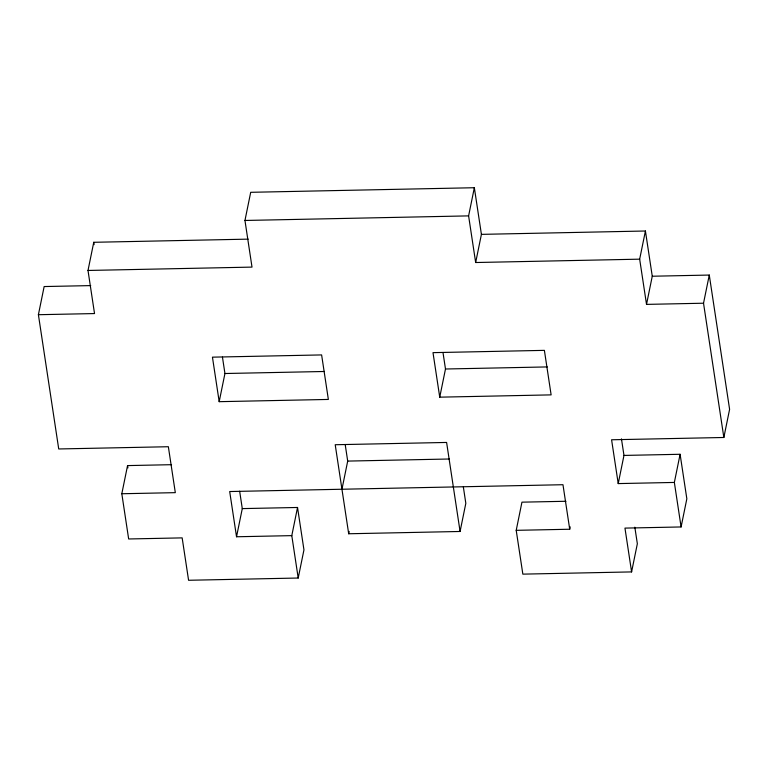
<?xml version="1.0" encoding="UTF-8"?>
<svg xmlns="http://www.w3.org/2000/svg" width="768" height="768" viewBox="0 0 768 768"><rect width="100%" height="100%" fill="white"/><g stroke="black" fill="none" stroke-linecap="round" stroke-linejoin="round"><path stroke-width="1.15" d="M297.533 507.475L291.792 535.632L236.534 536.765L242.285 508.608L297.533 507.475L303.955 549.869L298.205 578.026L188.582 580.272L182.16 537.878L128.659 538.973L121.814 493.747L175.315 492.653L168.355 446.726L58.723 448.963L38.4 314.707L44.15 286.55L90.72 285.6M38.4 314.707L94.531 313.565L88.003 270.461L93.754 242.294L248.179 239.136M121.814 493.747L127.555 465.59L171.552 464.688M88.003 270.461L252.01 267.101L244.954 220.464L250.704 192.307L474.346 187.728L481.411 234.365L475.661 262.522L639.667 259.162L645.418 231.005L481.411 234.365M219.187 401.674L212.448 357.158L321.619 354.922L328.358 399.437L219.187 401.674L224.938 373.517L222.451 357.12M341.952 489.245L347.702 461.088L345.216 444.682M463.344 486.922L465.821 503.318L460.08 531.475L348.691 533.76L349.171 531.418M475.661 262.522L468.605 215.885L474.346 187.728M439.738 397.162L432.998 352.646L544.387 350.362L551.126 394.877L439.738 397.162L445.488 369.005L443.002 352.598M634.829 527.174L637.344 543.754L631.594 571.91L522.845 574.138L516.211 530.333L521.952 502.166L565.949 501.274M516.211 530.333L569.712 529.238L570.192 526.886M652.262 276.23L709.277 275.059L703.526 303.216L646.522 304.387L652.262 276.23L645.418 231.005M623.971 455.424L680.102 454.282L674.352 482.438L618.221 483.59L623.971 455.424L621.456 438.854M631.594 571.91L624.96 528.106L681.091 526.954L686.842 498.797L680.102 454.282M618.221 483.59L611.587 439.776L723.85 437.482L729.6 409.315L709.277 275.059M244.954 220.464L468.605 215.885M224.938 373.517L324.509 371.482M445.488 369.005L547.296 366.922M347.702 461.088L449.501 458.995M703.526 303.216L723.85 437.482M674.352 482.438L681.091 526.954M639.667 259.162L646.522 304.387M569.712 529.238L562.973 484.714L229.69 491.539L236.534 536.765M460.08 531.475L446.602 442.445L335.213 444.73L348.691 533.76M291.792 535.632L298.205 578.026M239.654 491.213L242.285 508.608M93.754 242.294L94.109 244.627M127.555 465.59L127.91 467.914"/></g></svg>
